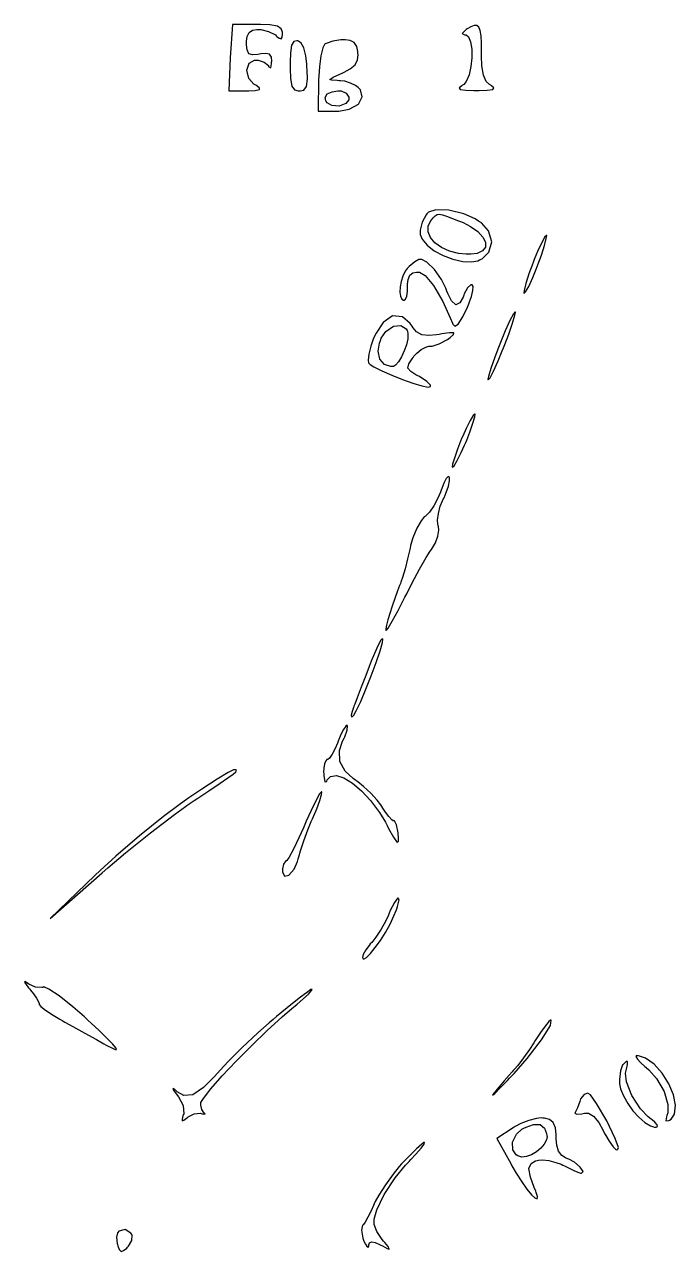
# Model space of a CAD drawing. Extents: x 0 to 8.8, y 0 to 10.9.
# Drawn here: x 2.9 to 5.73, y 5.57 to 10.91 of the extents above; entities that cross this region are included whole.
import ezdxf

# ---------------------------------------------------------------- set-up
doc = ezdxf.new("R2010")
doc.units = 0
doc.layers.get('0').update_dxf_attribs({"linetype": 'CONTINUOUS'})

msp = doc.modelspace()

# ---------------------------------------------------------------- linework, layer by layer
at = {"color": 0}
for p, q in [((3.80447, 10.9077), (3.79557, 10.7632)), ((3.91336, 10.9077), (3.80447, 10.9077)), ((3.92671, 10.9077), (3.91336, 10.9077)), ((3.9669, 10.9061), (3.92671, 10.9077)), ((4.00028, 10.9004), (3.9669, 10.9061)), ((4.01736, 10.8889), (4.00028, 10.9004)), ((4.84164, 10.8971), (4.82693, 10.8885)), ((4.85699, 10.9033), (4.84164, 10.8971)), ((4.86865, 10.9033), (4.85699, 10.9033)), ((4.87717, 10.8963), (4.86865, 10.9033)), ((4.88297, 10.8818), (4.87717, 10.8963)), ((3.86664, 10.8346), (3.86897, 10.8555)), ((3.86897, 10.8555), (3.87717, 10.8732)), ((3.87717, 10.8732), (3.89285, 10.8827)), ((3.89285, 10.8827), (3.91151, 10.8854)), ((3.91151, 10.8854), (3.91775, 10.8854)), ((3.91775, 10.8854), (3.92871, 10.8854)), ((3.92871, 10.8854), (3.96164, 10.878)), ((3.96164, 10.878), (3.99164, 10.8627)), ((3.99164, 10.8627), (3.99556, 10.8588)), ((3.99556, 10.8588), (3.99843, 10.8559)), ((3.99843, 10.8559), (4.00814, 10.848)), ((4.00814, 10.848), (4.01639, 10.846)), ((4.01639, 10.846), (4.02089, 10.8532)), ((4.02225, 10.8747), (4.01736, 10.8889)), ((4.02089, 10.8532), (4.02225, 10.8657)), ((4.02225, 10.8699), (4.02225, 10.8747)), ((4.02225, 10.8657), (4.02225, 10.8699)), ((4.81711, 10.8824), (4.80414, 10.8694)), ((4.80414, 10.8694), (4.81435, 10.8632)), ((4.81435, 10.8632), (4.81776, 10.8632)), ((4.82221, 10.8854), (4.81711, 10.8824)), ((4.81776, 10.8632), (4.82129, 10.8632)), ((4.82129, 10.8632), (4.83192, 10.8549)), ((4.82693, 10.8885), (4.82221, 10.8854)), ((4.83192, 10.8549), (4.84131, 10.8326)), ((4.88656, 10.8589), (4.88297, 10.8818)), ((4.88835, 10.827), (4.88656, 10.8589)), ((3.86664, 10.8276), (3.86664, 10.8346)), ((3.86664, 10.82), (3.86664, 10.8276)), ((3.86843, 10.7972), (3.86664, 10.82)), ((3.87608, 10.7807), (3.86843, 10.7972)), ((4.06218, 10.8183), (4.05697, 10.7847)), ((4.07238, 10.8342), (4.06218, 10.8183)), ((4.08496, 10.8372), (4.07238, 10.8342)), ((4.08886, 10.8365), (4.08496, 10.8372)), ((4.09289, 10.8358), (4.08886, 10.8365)), ((4.10385, 10.8273), (4.09289, 10.8358)), ((4.11556, 10.8057), (4.10385, 10.8273)), ((4.12386, 10.7713), (4.11556, 10.8057)), ((4.19808, 10.8062), (4.18946, 10.7716)), ((4.20497, 10.8211), (4.19808, 10.8062)), ((4.20888, 10.8232), (4.20497, 10.8211)), ((4.21218, 10.8255), (4.20888, 10.8232)), ((4.24219, 10.8354), (4.21218, 10.8255)), ((4.27718, 10.841), (4.24219, 10.8354)), ((4.2889, 10.841), (4.27718, 10.841)), ((4.29585, 10.841), (4.2889, 10.841)), ((4.31674, 10.8385), (4.29585, 10.841)), ((4.33496, 10.8296), (4.31674, 10.8385)), ((4.34576, 10.812), (4.33496, 10.8296)), ((4.35042, 10.7905), (4.34576, 10.812)), ((4.35113, 10.7832), (4.35042, 10.7905)), ((4.84131, 10.8326), (4.84608, 10.8007)), ((4.84608, 10.8007), (4.84636, 10.7632)), ((4.88889, 10.7958), (4.88835, 10.827)), ((4.88889, 10.7854), (4.88889, 10.7958)), ((3.79557, 10.7632), (3.7889, 10.6188)), ((3.86692, 10.7094), (3.87819, 10.7395)), ((3.89285, 10.7755), (3.87608, 10.7807)), ((3.87819, 10.7395), (3.90121, 10.7521)), ((3.91493, 10.7775), (3.89285, 10.7755)), ((3.90121, 10.7521), (3.9089, 10.7521)), ((3.9089, 10.7521), (3.91743, 10.7521)), ((3.92219, 10.7788), (3.91493, 10.7775)), ((3.91743, 10.7521), (3.94303, 10.7438)), ((3.92893, 10.7801), (3.92219, 10.7788)), ((3.9496, 10.7823), (3.92893, 10.7801)), ((3.94303, 10.7438), (3.9611, 10.7288)), ((3.96636, 10.7785), (3.9496, 10.7823)), ((3.97439, 10.766), (3.96636, 10.7785)), ((3.97136, 10.7193), (3.97553, 10.7372)), ((3.97586, 10.7489), (3.97439, 10.766)), ((3.97553, 10.7432), (3.97586, 10.7489)), ((3.97553, 10.7372), (3.97553, 10.7432)), ((4.05697, 10.7847), (4.05556, 10.7436)), ((4.05556, 10.7436), (4.05556, 10.7299)), ((4.12815, 10.7352), (4.12386, 10.7713)), ((4.1289, 10.7232), (4.12815, 10.7352)), ((4.18946, 10.7716), (4.18326, 10.7245)), ((4.33914, 10.7324), (4.34939, 10.7544)), ((4.34939, 10.7544), (4.35146, 10.776)), ((4.35146, 10.776), (4.35113, 10.7832)), ((4.84636, 10.7632), (4.84239, 10.7246)), ((4.88889, 10.7709), (4.88889, 10.7854)), ((4.89074, 10.7273), (4.88889, 10.7709)), ((3.87608, 10.6734), (3.86692, 10.7094)), ((3.9611, 10.7288), (3.96224, 10.7254)), ((3.96224, 10.7254), (3.96311, 10.7234)), ((3.96311, 10.7234), (3.97136, 10.7193)), ((4.05556, 10.7299), (4.05556, 10.7157)), ((4.05556, 10.7157), (4.05707, 10.6732)), ((4.12989, 10.7098), (4.1289, 10.7232)), ((4.13118, 10.6694), (4.12989, 10.7098)), ((4.18039, 10.6835), (4.18001, 10.6699)), ((4.18326, 10.7245), (4.18039, 10.6835)), ((4.24322, 10.6785), (4.2724, 10.6922)), ((4.2724, 10.6922), (4.28222, 10.6966)), ((4.28222, 10.6966), (4.29129, 10.7004)), ((4.29129, 10.7004), (4.31765, 10.7142)), ((4.31765, 10.7142), (4.33914, 10.7324)), ((4.83431, 10.6889), (4.82232, 10.6604)), ((4.84239, 10.7246), (4.83431, 10.6889)), ((4.89719, 10.6868), (4.89074, 10.7273)), ((4.9095, 10.6602), (4.89719, 10.6868)), ((3.89762, 10.6483), (3.87608, 10.6734)), ((3.90668, 10.6432), (3.89762, 10.6483)), ((3.91081, 10.6406), (3.90668, 10.6432)), ((3.92258, 10.6313), (3.91081, 10.6406)), ((3.92247, 10.6243), (3.92258, 10.6313)), ((4.05707, 10.6732), (4.06304, 10.6393)), ((4.06304, 10.6393), (4.07519, 10.623)), ((4.11572, 10.6226), (4.12722, 10.6377)), ((4.12722, 10.6377), (4.13118, 10.6694)), ((4.18001, 10.6699), (4.17779, 10.5299)), ((4.22885, 10.6691), (4.24322, 10.6785)), ((4.23779, 10.665), (4.22885, 10.6691)), ((4.26107, 10.6635), (4.23779, 10.665)), ((4.26888, 10.6632), (4.26107, 10.6635)), ((4.27522, 10.6632), (4.26888, 10.6632)), ((4.29428, 10.6605), (4.27522, 10.6632)), ((4.3189, 10.6532), (4.29428, 10.6605)), ((4.34011, 10.6426), (4.3189, 10.6532)), ((4.35232, 10.6336), (4.34011, 10.6426)), ((4.35558, 10.6299), (4.35232, 10.6336)), ((4.36139, 10.6228), (4.35558, 10.6299)), ((4.80268, 10.641), (4.79194, 10.6323)), ((4.79194, 10.6323), (4.79579, 10.6254)), ((4.80664, 10.6432), (4.80268, 10.641)), ((4.81142, 10.646), (4.80664, 10.6432)), ((4.82232, 10.6604), (4.81142, 10.646)), ((4.92339, 10.6464), (4.9095, 10.6602)), ((4.92888, 10.6432), (4.92339, 10.6464)), ((4.93251, 10.641), (4.92888, 10.6432)), ((4.94228, 10.6323), (4.93251, 10.641)), ((4.93778, 10.6254), (4.94228, 10.6323)), ((3.7889, 10.6188), (3.86664, 10.6188)), ((3.86664, 10.6188), (3.87608, 10.6191)), ((3.87608, 10.6191), (3.90446, 10.6207)), ((3.90446, 10.6207), (3.92247, 10.6243)), ((4.07519, 10.623), (4.09044, 10.6188)), ((4.09044, 10.6188), (4.09554, 10.6188)), ((4.09554, 10.6188), (4.10058, 10.6188)), ((4.10058, 10.6188), (4.11572, 10.6226)), ((4.20796, 10.5907), (4.21718, 10.6055)), ((4.21078, 10.576), (4.20796, 10.5907)), ((4.21332, 10.5721), (4.21078, 10.576)), ((4.21718, 10.6055), (4.23893, 10.6152)), ((4.23893, 10.6152), (4.26303, 10.6188)), ((4.26303, 10.6188), (4.27111, 10.6188)), ((4.27111, 10.6188), (4.27815, 10.6188)), ((4.27815, 10.6188), (4.29943, 10.6088)), ((4.31108, 10.58), (4.29861, 10.5637)), ((4.29943, 10.6088), (4.31108, 10.5913)), ((4.31108, 10.5913), (4.31108, 10.5854)), ((4.31108, 10.5854), (4.31108, 10.58)), ((4.35357, 10.5616), (4.36925, 10.5936)), ((4.36925, 10.5936), (4.36139, 10.6228)), ((4.79579, 10.6254), (4.8201, 10.622)), ((4.8201, 10.622), (4.85499, 10.621)), ((4.85499, 10.621), (4.86664, 10.621)), ((4.86664, 10.621), (4.87825, 10.621)), ((4.87825, 10.621), (4.91325, 10.622)), ((4.91325, 10.622), (4.93778, 10.6254)), ((4.17779, 10.5299), (4.25331, 10.5299)), ((4.21674, 10.5664), (4.21332, 10.5721)), ((4.23703, 10.5552), (4.21674, 10.5664)), ((4.26969, 10.553), (4.23703, 10.5552)), ((4.25331, 10.5299), (4.26828, 10.5299)), ((4.26828, 10.5299), (4.31332, 10.5387)), ((4.29861, 10.5637), (4.26969, 10.553)), ((4.31332, 10.5387), (4.35357, 10.5616)), ((4.68929, 10.1006), (4.65771, 10.0903)), ((4.74664, 10.1002), (4.68929, 10.1006)), ((4.81233, 10.0836), (4.74664, 10.1002)), ((4.63081, 10.0472), (4.62224, 10.0125)), ((4.64719, 10.0794), (4.63081, 10.0472)), ((4.6511, 10.0832), (4.64719, 10.0794)), ((4.65771, 10.0903), (4.6511, 10.0832)), ((4.65625, 10.0302), (4.66465, 10.0492)), ((4.66465, 10.0492), (4.66889, 10.0543)), ((4.66889, 10.0543), (4.67139, 10.0574)), ((4.67139, 10.0574), (4.67893, 10.0667)), ((4.67893, 10.0667), (4.68712, 10.0755)), ((4.68712, 10.0755), (4.69521, 10.0807)), ((4.69521, 10.0807), (4.70497, 10.0821)), ((4.70497, 10.0821), (4.71832, 10.0799)), ((4.71832, 10.0799), (4.73699, 10.0737)), ((4.73699, 10.0737), (4.76286, 10.0638)), ((4.76286, 10.0638), (4.78907, 10.0533)), ((4.78907, 10.0533), (4.79779, 10.0499)), ((4.79779, 10.0499), (4.80871, 10.0455)), ((4.80871, 10.0455), (4.84028, 10.0291)), ((4.86089, 10.0617), (4.81233, 10.0836)), ((4.87554, 10.0521), (4.86089, 10.0617)), ((4.88792, 10.0441), (4.87554, 10.0521)), ((4.9184, 10.0098), (4.88792, 10.0441)), ((4.62224, 10.0125), (4.62224, 10.001)), ((4.62224, 10.001), (4.62224, 9.99425)), ((4.62224, 9.99425), (4.6301, 9.97407)), ((4.65582, 10.0052), (4.65625, 10.0302)), ((4.66624, 9.98058), (4.65582, 10.0052)), ((4.84028, 10.0291), (4.87267, 10.0061)), ((4.87267, 10.0061), (4.89453, 9.98242)), ((4.9336, 9.96186), (4.9184, 10.0098)), ((5.17106, 9.98996), (5.16396, 9.98307)), ((5.17046, 9.97657), (5.17219, 9.98882)), ((5.17111, 9.9899), (5.17106, 9.98996)), ((5.17219, 9.98882), (5.17111, 9.9899)), ((4.6301, 9.97407), (4.65153, 9.94764)), ((4.65153, 9.94764), (4.68326, 9.92313)), ((4.68608, 9.95768), (4.66624, 9.98058)), ((4.71408, 9.93767), (4.68608, 9.95768)), ((4.74886, 9.92188), (4.71408, 9.93767)), ((4.90528, 9.93918), (4.89339, 9.92275)), ((4.89453, 9.98242), (4.90554, 9.95964)), ((4.90554, 9.95964), (4.90528, 9.93918)), ((4.92085, 9.91683), (4.9336, 9.96186)), ((5.1505, 9.9585), (5.13297, 9.92019)), ((5.14919, 9.90397), (5.16276, 9.94629)), ((5.16396, 9.98307), (5.1505, 9.9585)), ((5.16276, 9.94629), (5.17046, 9.97657)), ((4.61615, 9.88542), (4.59804, 9.87517)), ((4.62224, 9.88542), (4.61615, 9.88542)), ((4.62944, 9.88542), (4.62224, 9.88542)), ((4.65121, 9.87332), (4.62944, 9.88542)), ((4.68326, 9.92313), (4.72194, 9.90213)), ((4.72194, 9.90213), (4.76426, 9.88613)), ((4.78907, 9.91146), (4.74886, 9.92188)), ((4.76426, 9.88613), (4.80692, 9.87663)), ((4.82226, 9.90767), (4.78907, 9.91146)), ((4.83333, 9.90767), (4.82226, 9.90767)), ((4.84233, 9.90767), (4.83333, 9.90767)), ((4.86951, 9.91168), (4.84233, 9.90767)), ((4.89339, 9.92275), (4.86951, 9.91168)), ((4.87229, 9.87972), (4.87999, 9.88319)), ((4.87999, 9.88319), (4.8916, 9.88851)), ((4.8916, 9.88851), (4.92085, 9.91683)), ((5.118, 9.88422), (5.11333, 9.87213)), ((5.13297, 9.92019), (5.118, 9.88422)), ((5.13585, 9.86664), (5.14919, 9.90397)), ((4.55664, 9.83361), (4.54671, 9.81272)), ((4.56532, 9.84636), (4.55664, 9.83361)), ((4.5689, 9.84987), (4.56532, 9.84636)), ((4.57329, 9.85493), (4.5689, 9.84987)), ((4.59804, 9.87517), (4.57329, 9.85493)), ((4.59011, 9.82676), (4.60585, 9.82986)), ((4.60585, 9.82986), (4.61111, 9.82986)), ((4.61111, 9.82986), (4.61919, 9.82986)), ((4.61919, 9.82986), (4.64344, 9.81515)), ((4.68414, 9.84158), (4.65121, 9.87332)), ((4.715, 9.79736), (4.68414, 9.84158)), ((4.80692, 9.87663), (4.84657, 9.87517)), ((4.84657, 9.87517), (4.87229, 9.87972)), ((5.10856, 9.85986), (5.09517, 9.82254)), ((5.11333, 9.87213), (5.10856, 9.85986)), ((5.11143, 9.80626), (5.12642, 9.84224)), ((5.12642, 9.84224), (5.13113, 9.85433)), ((5.13113, 9.85433), (5.13585, 9.86664)), ((4.53939, 9.78928), (4.535, 9.76546)), ((4.54671, 9.81272), (4.53939, 9.78928)), ((4.56668, 9.77692), (4.5689, 9.79801)), ((4.56668, 9.76986), (4.56668, 9.77692)), ((4.5689, 9.79801), (4.57639, 9.81657)), ((4.57639, 9.81657), (4.59011, 9.82676)), ((4.64344, 9.81515), (4.67996, 9.77214)), ((4.73346, 9.76058), (4.715, 9.79736)), ((4.84179, 9.77431), (4.82721, 9.76129)), ((4.84668, 9.77431), (4.84179, 9.77431)), ((4.84793, 9.77431), (4.84668, 9.77431)), ((4.85178, 9.76774), (4.84793, 9.77431)), ((5.08165, 9.78017), (5.07394, 9.74994)), ((5.09517, 9.82254), (5.08165, 9.78017)), ((5.09386, 9.76796), (5.11143, 9.80626)), ((4.535, 9.76546), (4.53369, 9.74333)), ((4.53369, 9.74333), (4.53575, 9.72493)), ((4.53575, 9.72493), (4.54144, 9.71235)), ((4.55757, 9.7124), (4.56304, 9.72547)), ((4.56304, 9.72547), (4.5664, 9.74517)), ((4.5664, 9.74517), (4.56706, 9.76372)), ((4.56706, 9.76372), (4.56668, 9.76986)), ((4.67996, 9.77214), (4.71983, 9.70242)), ((4.73779, 9.74767), (4.73346, 9.76058)), ((4.74175, 9.73671), (4.73779, 9.74767)), ((4.75765, 9.70524), (4.74175, 9.73671)), ((4.80826, 9.72108), (4.79492, 9.69612)), ((4.81108, 9.72988), (4.80826, 9.72108)), ((4.81272, 9.736), (4.81108, 9.72988)), ((4.82721, 9.76129), (4.81272, 9.736)), ((4.83643, 9.69993), (4.84446, 9.72374)), ((4.84446, 9.72374), (4.85081, 9.74989)), ((4.85081, 9.74989), (4.85178, 9.76774)), ((5.07394, 9.74994), (5.07221, 9.73768)), ((5.07221, 9.73768), (5.07335, 9.73654)), ((5.07335, 9.73654), (5.08046, 9.74343)), ((5.07335, 9.73654), (5.07335, 9.73654)), ((5.08046, 9.74343), (5.09386, 9.76796)), ((4.54144, 9.71235), (4.54867, 9.70768)), ((4.54867, 9.70768), (4.55111, 9.70768)), ((4.55111, 9.70768), (4.55268, 9.70768)), ((4.55268, 9.70768), (4.55757, 9.7124)), ((4.71983, 9.70242), (4.75244, 9.63167)), ((4.77692, 9.68793), (4.75765, 9.70524)), ((4.79492, 9.69612), (4.77692, 9.68793)), ((4.80718, 9.63519), (4.82715, 9.67774)), ((4.82715, 9.67774), (4.83333, 9.69211)), ((4.83333, 9.69211), (4.83643, 9.69993)), ((4.5019, 9.64019), (4.46072, 9.61089)), ((4.54438, 9.63488), (4.5019, 9.64019)), ((4.57829, 9.60607), (4.54438, 9.63488)), ((4.75244, 9.63167), (4.76221, 9.60764)), ((4.78776, 9.60325), (4.80718, 9.63519)), ((5.01221, 9.61908), (4.99181, 9.57379)), ((5.02761, 9.64817), (5.01221, 9.61908)), ((5.02414, 9.60796), (5.03407, 9.64199)), ((5.03554, 9.65657), (5.02761, 9.64817)), ((5.03407, 9.64199), (5.03662, 9.65549)), ((5.03662, 9.65549), (5.03554, 9.65657)), ((5.03554, 9.65657), (5.03554, 9.65657)), ((4.42985, 9.56435), (4.42219, 9.54764)), ((4.46072, 9.61089), (4.42985, 9.56435)), ((4.45269, 9.54275), (4.47254, 9.57161)), ((4.47254, 9.57161), (4.50499, 9.59435)), ((4.50499, 9.59435), (4.53825, 9.59711)), ((4.53825, 9.59711), (4.56044, 9.58322)), ((4.56044, 9.58322), (4.56446, 9.57656)), ((4.56446, 9.57656), (4.56651, 9.57351)), ((4.56651, 9.57351), (4.56874, 9.56153)), ((4.56874, 9.56153), (4.56749, 9.53971)), ((4.58664, 9.59435), (4.57829, 9.60607)), ((4.59088, 9.58794), (4.58664, 9.59435)), ((4.60628, 9.57036), (4.59088, 9.58794)), ((4.62885, 9.5574), (4.60628, 9.57036)), ((4.71556, 9.56065), (4.70443, 9.55875)), ((4.74914, 9.56569), (4.71556, 9.56065)), ((4.76888, 9.56575), (4.74914, 9.56569)), ((4.76221, 9.60764), (4.76378, 9.60389)), ((4.76378, 9.60389), (4.77328, 9.59462)), ((4.76693, 9.55789), (4.76888, 9.56575)), ((4.77328, 9.59462), (4.78776, 9.60325)), ((4.99181, 9.57379), (4.97433, 9.53097)), ((5.00711, 9.5594), (5.02414, 9.60796)), ((4.40685, 9.50776), (4.39774, 9.47319)), ((4.41792, 9.53787), (4.40685, 9.50776)), ((4.42219, 9.54764), (4.41792, 9.53787)), ((4.43907, 9.48633), (4.44488, 9.52126)), ((4.44488, 9.52126), (4.44889, 9.53212)), ((4.44889, 9.53212), (4.45269, 9.54275)), ((4.56168, 9.51394), (4.55246, 9.48687)), ((4.56749, 9.53971), (4.56168, 9.51394)), ((4.65978, 9.55404), (4.62885, 9.5574)), ((4.64606, 9.50379), (4.65983, 9.50765)), ((4.69336, 9.55707), (4.65978, 9.55404)), ((4.65983, 9.50765), (4.66444, 9.50765)), ((4.66444, 9.50765), (4.67426, 9.50765)), ((4.67426, 9.50765), (4.70389, 9.51768)), ((4.70443, 9.55875), (4.69336, 9.55707)), ((4.70389, 9.51768), (4.74056, 9.53657)), ((4.74056, 9.53657), (4.74669, 9.54101)), ((4.74669, 9.54101), (4.7519, 9.54503)), ((4.7519, 9.54503), (4.76693, 9.55789)), ((4.96892, 9.51654), (4.96294, 9.50233)), ((4.97433, 9.53097), (4.96892, 9.51654)), ((4.98443, 9.50097), (4.99029, 9.51551)), ((4.99029, 9.51551), (5.00711, 9.5594)), ((4.39774, 9.47319), (4.39535, 9.44706)), ((4.44553, 9.45047), (4.43907, 9.48633)), ((4.54081, 9.4611), (4.52783, 9.4394)), ((4.55246, 9.48687), (4.54081, 9.4611)), ((4.58621, 9.45199), (4.5911, 9.45876)), ((4.5911, 9.45876), (4.59446, 9.46386)), ((4.59446, 9.46386), (4.60688, 9.47771)), ((4.60688, 9.47771), (4.62608, 9.49322)), ((4.62608, 9.49322), (4.64606, 9.50379)), ((4.94618, 9.45915), (4.92914, 9.41049)), ((4.96294, 9.50233), (4.94618, 9.45915)), ((4.96149, 9.44385), (4.97894, 9.4866)), ((4.97894, 9.4866), (4.98443, 9.50097)), ((4.39535, 9.44706), (4.39757, 9.43457)), ((4.39757, 9.43457), (4.40001, 9.43212)), ((4.40001, 9.43212), (4.40429, 9.42785)), ((4.40429, 9.42785), (4.42036, 9.41808)), ((4.42036, 9.41808), (4.45475, 9.40056)), ((4.46696, 9.42714), (4.44553, 9.45047)), ((4.45475, 9.40056), (4.49799, 9.38157)), ((4.49338, 9.41878), (4.46696, 9.42714)), ((4.50222, 9.41878), (4.49338, 9.41878)), ((4.50532, 9.41878), (4.50222, 9.41878)), ((4.5146, 9.42443), (4.50532, 9.41878)), ((4.52783, 9.4394), (4.5146, 9.42443)), ((4.56858, 9.41211), (4.57264, 9.43067)), ((4.58078, 9.39692), (4.56858, 9.41211)), ((4.57264, 9.43067), (4.58621, 9.45199)), ((4.92914, 9.41049), (4.91917, 9.37597)), ((4.94108, 9.39854), (4.96149, 9.44385)), ((4.49799, 9.38157), (4.54497, 9.36296)), ((4.54497, 9.36296), (4.59044, 9.34679)), ((4.60335, 9.38303), (4.58078, 9.39692)), ((4.59044, 9.34679), (4.62935, 9.33496)), ((4.61111, 9.37879), (4.60335, 9.38303)), ((4.61887, 9.37494), (4.61111, 9.37879)), ((4.6505, 9.35379), (4.61887, 9.37494)), ((4.66667, 9.33751), (4.6505, 9.35379)), ((4.91917, 9.37597), (4.91661, 9.36214)), ((4.91661, 9.36214), (4.91775, 9.361)), ((4.91775, 9.361), (4.92567, 9.36947)), ((4.91775, 9.361), (4.91775, 9.361)), ((4.92567, 9.36947), (4.94108, 9.39854)), ((4.62935, 9.33496), (4.65647, 9.32943)), ((4.65647, 9.32943), (4.66667, 9.33143)), ((4.66667, 9.33208), (4.66667, 9.33751)), ((4.66667, 9.33143), (4.66667, 9.33208)), ((4.85286, 9.20611), (4.83942, 9.18375)), ((4.85161, 9.17242), (4.85938, 9.19993)), ((4.85986, 9.21229), (4.85286, 9.20611)), ((4.85938, 9.19993), (4.86111, 9.21104)), ((4.86003, 9.21213), (4.85986, 9.21229)), ((4.86111, 9.21104), (4.86003, 9.21213)), ((4.82189, 9.14899), (4.80692, 9.11643)), ((4.83942, 9.18375), (4.82189, 9.14899)), ((4.82471, 9.09913), (4.83811, 9.13374)), ((4.83811, 9.13374), (4.85161, 9.17242)), ((4.79753, 9.09403), (4.78407, 9.05946)), ((4.80225, 9.10542), (4.79753, 9.09403)), ((4.80692, 9.11643), (4.80225, 9.10542)), ((4.81526, 9.07671), (4.81999, 9.08768)), ((4.81999, 9.08768), (4.82471, 9.09913)), ((4.78407, 9.05946), (4.77051, 9.02078)), ((4.78276, 9.00939), (4.80029, 9.04417)), ((4.80029, 9.04417), (4.81526, 9.07671)), ((4.76281, 8.99328), (4.76107, 8.98215)), ((4.76107, 8.98215), (4.76221, 8.98101)), ((4.76221, 8.98101), (4.76232, 8.9809)), ((4.76232, 8.9809), (4.76932, 8.98708)), ((4.77051, 9.02078), (4.76281, 8.99328)), ((4.76932, 8.98708), (4.78276, 9.00939)), ((4.73525, 8.93132), (4.72483, 8.91064)), ((4.74365, 8.94069), (4.73525, 8.93132)), ((4.74854, 8.93782), (4.74365, 8.94069)), ((4.74468, 8.89794), (4.7494, 8.92133)), ((4.74892, 8.93653), (4.74854, 8.93782)), ((4.75, 8.93321), (4.74892, 8.93653)), ((4.7494, 8.92133), (4.75, 8.93321)), ((4.71035, 8.87201), (4.69911, 8.84581)), ((4.71332, 8.88097), (4.71035, 8.87201)), ((4.71593, 8.88851), (4.71332, 8.88097)), ((4.72483, 8.91064), (4.71593, 8.88851)), ((4.72592, 8.84804), (4.7354, 8.87001)), ((4.7354, 8.87001), (4.74468, 8.89794)), ((4.68137, 8.81267), (4.66238, 8.78538)), ((4.69911, 8.84581), (4.68137, 8.81267)), ((4.70936, 8.81082), (4.71837, 8.83376)), ((4.71837, 8.83376), (4.72222, 8.84099)), ((4.72222, 8.84099), (4.72592, 8.84804)), ((4.63883, 8.76417), (4.62554, 8.74799)), ((4.64442, 8.76768), (4.63883, 8.76417)), ((4.64947, 8.77126), (4.64442, 8.76768)), ((4.66238, 8.78538), (4.64947, 8.77126)), ((4.69781, 8.75037), (4.70107, 8.77935)), ((4.70107, 8.77935), (4.70936, 8.81082)), ((4.60693, 8.71517), (4.59033, 8.67361)), ((4.62554, 8.74799), (4.60693, 8.71517)), ((4.69851, 8.73307), (4.69781, 8.75037)), ((4.69997, 8.72765), (4.69851, 8.73307)), ((4.69883, 8.68044), (4.70296, 8.70638)), ((4.70176, 8.72276), (4.69997, 8.72765)), ((4.70296, 8.70638), (4.70176, 8.72276)), ((4.59033, 8.67361), (4.58024, 8.63932)), ((4.6881, 8.65207), (4.69883, 8.68044)), ((4.57525, 8.61621), (4.56711, 8.58188)), ((4.57781, 8.62765), (4.57525, 8.61621)), ((4.58024, 8.63932), (4.57781, 8.62765)), ((4.64833, 8.58811), (4.66499, 8.6149)), ((4.66499, 8.6149), (4.67111, 8.62321)), ((4.67111, 8.62321), (4.67589, 8.63004)), ((4.67589, 8.63004), (4.6881, 8.65207)), ((4.56711, 8.58188), (4.55583, 8.53765)), ((4.61914, 8.53711), (4.64833, 8.58811)), ((4.54492, 8.50017), (4.53831, 8.48047)), ((4.55583, 8.53765), (4.54492, 8.50017)), ((4.58703, 8.477), (4.61914, 8.53711)), ((4.523, 8.44288), (4.51079, 8.40961)), ((4.53228, 8.46653), (4.523, 8.44288)), ((4.53554, 8.47433), (4.53228, 8.46653)), ((4.53831, 8.48047), (4.53554, 8.47433)), ((4.56321, 8.43012), (4.58703, 8.477)), ((4.51079, 8.40961), (4.49946, 8.37625)), ((4.5255, 8.35678), (4.54812, 8.3999)), ((4.54812, 8.3999), (4.55556, 8.41433)), ((4.55556, 8.41433), (4.56321, 8.43012)), ((4.48942, 8.34462), (4.48128, 8.3164)), ((4.49946, 8.37625), (4.48942, 8.34462)), ((4.50028, 8.31044), (4.5255, 8.35678)), ((4.47553, 8.2934), (4.47271, 8.27729)), ((4.47407, 8.26953), (4.4821, 8.28)), ((4.48128, 8.3164), (4.47553, 8.2934)), ((4.4821, 8.28), (4.50028, 8.31044)), ((4.45101, 8.22831), (4.43858, 8.20574)), ((4.45768, 8.23443), (4.45101, 8.22831)), ((4.45725, 8.21793), (4.45969, 8.23275)), ((4.45779, 8.23432), (4.45768, 8.23443)), ((4.45969, 8.23275), (4.45779, 8.23432)), ((4.47271, 8.27729), (4.47228, 8.27089)), ((4.47228, 8.27089), (4.47331, 8.26986)), ((4.47331, 8.26986), (4.47407, 8.26953)), ((4.43858, 8.20574), (4.42242, 8.17031)), ((4.43044, 8.13081), (4.44732, 8.18126)), ((4.44732, 8.18126), (4.45725, 8.21793)), ((4.40446, 8.12543), (4.39963, 8.11279)), ((4.40869, 8.13672), (4.40446, 8.12543)), ((4.42242, 8.17031), (4.40869, 8.13672)), ((4.40918, 8.07297), (4.43044, 8.13081)), ((4.38519, 8.07476), (4.36556, 8.02322)), ((4.39963, 8.11279), (4.38519, 8.07476)), ((4.38585, 8.01421), (4.40918, 8.07297)), ((4.36556, 8.02322), (4.34754, 7.97672)), ((4.36307, 7.96094), (4.38585, 8.01421)), ((4.34754, 7.97672), (4.33697, 7.94987)), ((4.34326, 7.91954), (4.36307, 7.96094)), ((4.32542, 7.91749), (4.32189, 7.90126)), ((4.33117, 7.93522), (4.32542, 7.91749)), ((4.33333, 7.94097), (4.33117, 7.93522)), ((4.33697, 7.94987), (4.33333, 7.94097)), ((4.33339, 7.90142), (4.34326, 7.91954)), ((4.29758, 7.85363), (4.28776, 7.83963)), ((4.3036, 7.85715), (4.29758, 7.85363)), ((4.30447, 7.85656), (4.3036, 7.85715)), ((4.30442, 7.83544), (4.30556, 7.85493)), ((4.30556, 7.85493), (4.30447, 7.85656)), ((4.32189, 7.90126), (4.32297, 7.89382)), ((4.32297, 7.89382), (4.32781, 7.89551)), ((4.32781, 7.89551), (4.32889, 7.89654)), ((4.32889, 7.89654), (4.33339, 7.90142)), ((4.27632, 7.81689), (4.26714, 7.79508)), ((4.28776, 7.83963), (4.27632, 7.81689)), ((4.28424, 7.78842), (4.29113, 7.801)), ((4.29113, 7.801), (4.29443, 7.80712)), ((4.29443, 7.80712), (4.30442, 7.83544)), ((4.25185, 7.75646), (4.23861, 7.73101)), ((4.26167, 7.77974), (4.25185, 7.75646)), ((4.26443, 7.78765), (4.26167, 7.77974)), ((4.26714, 7.79508), (4.26443, 7.78765)), ((4.27035, 7.7469), (4.28424, 7.78842)), ((4.27165, 7.6996), (4.27035, 7.7469)), ((4.21126, 7.70301), (4.20578, 7.69021)), ((4.21615, 7.70768), (4.21126, 7.70301)), ((4.21778, 7.70768), (4.21615, 7.70768)), ((4.21994, 7.70768), (4.21778, 7.70768)), ((4.22661, 7.71397), (4.21994, 7.70768)), ((4.23861, 7.73101), (4.22661, 7.71397)), ((4.29546, 7.65696), (4.27165, 7.6996)), ((3.78586, 7.65142), (3.73801, 7.62213)), ((3.78543, 7.62875), (3.80746, 7.64492)), ((3.8061, 7.66265), (3.78586, 7.65142)), ((3.80886, 7.66319), (3.8061, 7.66265)), ((3.80746, 7.64492), (3.81896, 7.655)), ((3.81108, 7.66319), (3.80886, 7.66319)), ((3.81782, 7.66276), (3.81108, 7.66319)), ((3.82183, 7.66054), (3.81782, 7.66276)), ((3.81896, 7.655), (3.82183, 7.66054)), ((4.20242, 7.67111), (4.20182, 7.65354)), ((4.20182, 7.65354), (4.20221, 7.64768)), ((4.20221, 7.64768), (4.20221, 7.63872)), ((4.20221, 7.63872), (4.20632, 7.61187)), ((4.20578, 7.69021), (4.20242, 7.67111)), ((4.23172, 7.63428), (4.25711, 7.63851)), ((4.25711, 7.63851), (4.2895, 7.62858)), ((4.32954, 7.62522), (4.29546, 7.65696)), ((3.73801, 7.62213), (3.67231, 7.57949)), ((3.70247, 7.57264), (3.75108, 7.60508)), ((3.75108, 7.60508), (3.78543, 7.62875)), ((4.20632, 7.61187), (4.21496, 7.61301)), ((4.21496, 7.61301), (4.21556, 7.61431)), ((4.21556, 7.61431), (4.21772, 7.62001)), ((4.21772, 7.62001), (4.23172, 7.63428)), ((4.2895, 7.62858), (4.32667, 7.60601)), ((4.32667, 7.60601), (4.36626, 7.57243)), ((4.34224, 7.61654), (4.32954, 7.62522)), ((4.35069, 7.61074), (4.34224, 7.61654)), ((4.37489, 7.59136), (4.35069, 7.61074)), ((4.40717, 7.56158), (4.37489, 7.59136)), ((3.61458, 7.54081), (3.59554, 7.52767)), ((3.67231, 7.57949), (3.61458, 7.54081)), ((3.63781, 7.52989), (3.65397, 7.54058)), ((3.65397, 7.54058), (3.70247, 7.57264)), ((4.18403, 7.55892), (4.16749, 7.52908)), ((4.19276, 7.56808), (4.18403, 7.55892)), ((4.18494, 7.52962), (4.19271, 7.55583)), ((4.19271, 7.55583), (4.19444, 7.56657)), ((4.19336, 7.56765), (4.19276, 7.56808)), ((4.19444, 7.56657), (4.19336, 7.56765)), ((4.36626, 7.57243), (4.40614, 7.52935)), ((4.43533, 7.53097), (4.40717, 7.56158)), ((4.45117, 7.51058), (4.43533, 7.53097)), ((3.57243, 7.51133), (3.50478, 7.45979)), ((3.55246, 7.46903), (3.61604, 7.51531)), ((3.59554, 7.52767), (3.57243, 7.51133)), ((3.61604, 7.51531), (3.63781, 7.52989)), ((4.14551, 7.48301), (4.12625, 7.43994)), ((4.16749, 7.52908), (4.14551, 7.48301)), ((4.15804, 7.46056), (4.17144, 7.493)), ((4.17144, 7.493), (4.18494, 7.52962)), ((4.40614, 7.52935), (4.44407, 7.47835)), ((4.44407, 7.47835), (4.47017, 7.43576)), ((4.45557, 7.50319), (4.45117, 7.51058)), ((4.45915, 7.49718), (4.45557, 7.50319)), ((4.47071, 7.47944), (4.45915, 7.49718)), ((4.48525, 7.45964), (4.47071, 7.47944)), ((3.50478, 7.45979), (3.4011, 7.37631)), ((3.44857, 7.3896), (3.55246, 7.46903)), ((4.12001, 7.42546), (4.11361, 7.41069)), ((4.12625, 7.43994), (4.12001, 7.42546)), ((4.13357, 7.4025), (4.14811, 7.43815)), ((4.14811, 7.43815), (4.15332, 7.44987)), ((4.15332, 7.44987), (4.15804, 7.46056)), ((4.47017, 7.43576), (4.47775, 7.42101)), ((4.49772, 7.44601), (4.48525, 7.45964)), ((4.50439, 7.44097), (4.49772, 7.44601)), ((4.50667, 7.44097), (4.50439, 7.44097)), ((4.50976, 7.44097), (4.50667, 7.44097)), ((4.51915, 7.4235), (4.50976, 7.44097)), ((3.4011, 7.37631), (3.29736, 7.28737)), ((3.33931, 7.30143), (3.44857, 7.3896)), ((4.11361, 7.41069), (4.09369, 7.36675)), ((4.1155, 7.35406), (4.13357, 7.4025)), ((4.47775, 7.42101), (4.48454, 7.4081)), ((4.48454, 7.4081), (4.50569, 7.36974)), ((4.5261, 7.38932), (4.51915, 7.4235)), ((4.52669, 7.38097), (4.5261, 7.38932)), ((4.52724, 7.37386), (4.52669, 7.38097)), ((4.52746, 7.35226), (4.52724, 7.37386)), ((4.06999, 7.31739), (4.05122, 7.28267)), ((4.09369, 7.36675), (4.06999, 7.31739)), ((4.10081, 7.31022), (4.1155, 7.35406)), ((4.50569, 7.36974), (4.52138, 7.34765)), ((4.52138, 7.34765), (4.52746, 7.35226)), ((3.29736, 7.28737), (3.22874, 7.22487)), ((3.26269, 7.2366), (3.33931, 7.30143)), ((4.03717, 7.2666), (4.02692, 7.25244)), ((4.03999, 7.26768), (4.03717, 7.2666)), ((4.04221, 7.26882), (4.03999, 7.26768)), ((4.05122, 7.28267), (4.04221, 7.26882)), ((4.07379, 7.23172), (4.08849, 7.26497)), ((4.08849, 7.26497), (4.0911, 7.27653)), ((4.0911, 7.27653), (4.09321, 7.28504)), ((4.09321, 7.28504), (4.10081, 7.31022)), ((3.01112, 7.01654), (3.23779, 7.21431)), ((3.22874, 7.22487), (3.20665, 7.20324)), ((3.23779, 7.21431), (3.26269, 7.2366)), ((4.02692, 7.25244), (4.02225, 7.23221)), ((4.02225, 7.23221), (4.02225, 7.22542)), ((4.02225, 7.22542), (4.02225, 7.21918)), ((4.02225, 7.21918), (4.03082, 7.20031)), ((4.05083, 7.20438), (4.07379, 7.23172)), ((3.20665, 7.20324), (3.01112, 7.01654)), ((4.03082, 7.20031), (4.05083, 7.20438)), ((4.52496, 7.10628), (4.50933, 7.08599)), ((4.52979, 7.09788), (4.52496, 7.10628)), ((4.49164, 7.05089), (4.48665, 7.03879)), ((4.50933, 7.08599), (4.49164, 7.05089)), ((4.50786, 7.02713), (4.51747, 7.05072)), ((4.51747, 7.05072), (4.52001, 7.05875)), ((4.52001, 7.05875), (4.52317, 7.06831)), ((4.52317, 7.06831), (4.52979, 7.09788)), ((4.47163, 7.00575), (4.45139, 6.96962)), ((4.48335, 7.03039), (4.47163, 7.00575)), ((4.48665, 7.03879), (4.48335, 7.03039)), ((4.49083, 6.99197), (4.50786, 7.02713)), ((4.45139, 6.96962), (4.42822, 6.93474)), ((4.44857, 6.92074), (4.47054, 6.95574)), ((4.47054, 6.95574), (4.49083, 6.99197)), ((4.39953, 6.89942), (4.38585, 6.88043)), ((4.40446, 6.90543), (4.39953, 6.89942)), ((4.41086, 6.91233), (4.40446, 6.90543)), ((4.42822, 6.93474), (4.41086, 6.91233)), ((4.42649, 6.88943), (4.44857, 6.92074)), ((4.37414, 6.85992), (4.37033, 6.84608)), ((4.37033, 6.84608), (4.37424, 6.84099)), ((4.38585, 6.88043), (4.37414, 6.85992)), ((4.37424, 6.84099), (4.37554, 6.84099)), ((4.37554, 6.84099), (4.37875, 6.84099)), ((4.37875, 6.84099), (4.3884, 6.84717)), ((4.3884, 6.84717), (4.40593, 6.8641)), ((4.40593, 6.8641), (4.42649, 6.88943)), ((2.9025, 6.74149), (2.90028, 6.73964)), ((2.90028, 6.73964), (2.90674, 6.72906)), ((2.91081, 6.73633), (2.9025, 6.74149)), ((2.91336, 6.73432), (2.91081, 6.73633)), ((2.91835, 6.73047), (2.91336, 6.73432)), ((2.94829, 6.71793), (2.91835, 6.73047)), ((2.90674, 6.72906), (2.91818, 6.71457)), ((2.91818, 6.71457), (2.92219, 6.7099)), ((2.92219, 6.7099), (2.92654, 6.70475)), ((2.92654, 6.70475), (2.93907, 6.68858)), ((2.93907, 6.68858), (2.95247, 6.66911)), ((2.97607, 6.71544), (2.94829, 6.71793)), ((2.97999, 6.71653), (2.97607, 6.71544)), ((2.98443, 6.71821), (2.97999, 6.71653)), ((3.00526, 6.70899), (2.98443, 6.71821)), ((3.05051, 6.67931), (3.00526, 6.70899)), ((3.10997, 6.63217), (3.05051, 6.67931)), ((4.13282, 6.69721), (4.09494, 6.66883)), ((4.11079, 6.66456), (4.13525, 6.68712)), ((4.14649, 6.70768), (4.13282, 6.69721)), ((4.13525, 6.68712), (4.14931, 6.70221)), ((4.1511, 6.70768), (4.14649, 6.70768)), ((4.14931, 6.70221), (4.1511, 6.70768)), ((4.1511, 6.70768), (4.1511, 6.70768)), ((2.95247, 6.66911), (2.96126, 6.65338)), ((2.96126, 6.65338), (2.96446, 6.64578)), ((2.96446, 6.64324), (2.96392, 6.6416)), ((2.96392, 6.6416), (2.97097, 6.63368)), ((2.96446, 6.64578), (2.96446, 6.64324)), ((2.97097, 6.63368), (2.99192, 6.61686)), ((3.16118, 6.58751), (3.10997, 6.63217)), ((4.04297, 6.62706), (3.99729, 6.58931)), ((4.02056, 6.58838), (4.0631, 6.625)), ((4.09494, 6.66883), (4.04297, 6.62706)), ((4.0631, 6.625), (4.07781, 6.63656)), ((4.07781, 6.63656), (4.08615, 6.64339)), ((4.08615, 6.64339), (4.11079, 6.66456)), ((2.99192, 6.61686), (3.02408, 6.59543)), ((3.02408, 6.59543), (3.05419, 6.57764)), ((3.05419, 6.57764), (3.06446, 6.5721)), ((3.06446, 6.5721), (3.07601, 6.56565)), ((3.17779, 6.5721), (3.16118, 6.58751)), ((3.18946, 6.56119), (3.17779, 6.5721)), ((3.9554, 6.52865), (4.02056, 6.58838)), ((3.98221, 6.57656), (3.96522, 6.56228)), ((3.99729, 6.58931), (3.98221, 6.57656)), ((5.18881, 6.57433), (5.18192, 6.56733)), ((5.19114, 6.57433), (5.18881, 6.57433)), ((5.18892, 6.55007), (5.19114, 6.57433)), ((5.19114, 6.57433), (5.19114, 6.57433)), ((3.07601, 6.56565), (3.11083, 6.54611)), ((3.11083, 6.54611), (3.16249, 6.51714)), ((3.16249, 6.51714), (3.21283, 6.48899)), ((3.22439, 6.52815), (3.18946, 6.56119)), ((3.2596, 6.49419), (3.22439, 6.52815)), ((3.91558, 6.5179), (3.84776, 6.45404)), ((3.88715, 6.46251), (3.9554, 6.52865)), ((3.96522, 6.56228), (3.91558, 6.5179)), ((5.14513, 6.52001), (5.12776, 6.49419)), ((5.16581, 6.54824), (5.14513, 6.52001)), ((5.15028, 6.48856), (5.18892, 6.55007)), ((5.18192, 6.56733), (5.16581, 6.54824)), ((3.21283, 6.48899), (3.24479, 6.47131)), ((3.24479, 6.47131), (3.25553, 6.46544)), ((3.25553, 6.46544), (3.26144, 6.46213)), ((3.28381, 6.46962), (3.2596, 6.49419)), ((3.29747, 6.45378), (3.28381, 6.46962)), ((3.82053, 6.39492), (3.88715, 6.46251)), ((5.08703, 6.40657), (5.15028, 6.48856)), ((5.11621, 6.47564), (5.09728, 6.44656)), ((5.12224, 6.48546), (5.11621, 6.47564)), ((5.12776, 6.49419), (5.12224, 6.48546)), ((3.26144, 6.46213), (3.27962, 6.45253)), ((3.27962, 6.45253), (3.29492, 6.4459)), ((3.29492, 6.4459), (3.30106, 6.44607)), ((3.30106, 6.44607), (3.29747, 6.45378)), ((3.84776, 6.45404), (3.78657, 6.39312)), ((5.07107, 6.40907), (5.04656, 6.37706)), ((5.09728, 6.44656), (5.07107, 6.40907)), ((5.56174, 6.41878), (5.56039, 6.41488)), ((5.56039, 6.41488), (5.56749, 6.40408)), ((5.56222, 6.41878), (5.56174, 6.41878)), ((5.57206, 6.41878), (5.56222, 6.41878)), ((5.60167, 6.40881), (5.57206, 6.41878)), ((3.75125, 6.35601), (3.74001, 6.34321)), ((3.78657, 6.39312), (3.75125, 6.35601)), ((3.76042, 6.33083), (3.82053, 6.39492)), ((5.03201, 6.35969), (5.02669, 6.35433)), ((5.03087, 6.34164), (5.08703, 6.40657)), ((5.04656, 6.37706), (5.03201, 6.35969)), ((5.50222, 6.37935), (5.49333, 6.35297)), ((5.50444, 6.38097), (5.50222, 6.37935)), ((5.50743, 6.38428), (5.50444, 6.38097)), ((5.51747, 6.39339), (5.50743, 6.38428)), ((5.5236, 6.3935), (5.51747, 6.39339)), ((5.51779, 6.35433), (5.51942, 6.36089)), ((5.51942, 6.36089), (5.52349, 6.38069)), ((5.52349, 6.38069), (5.5236, 6.3935)), ((5.56749, 6.40408), (5.58251, 6.38786)), ((5.58251, 6.38786), (5.59879, 6.37256)), ((5.59879, 6.37256), (5.60444, 6.36768)), ((5.64008, 6.38194), (5.60167, 6.40881)), ((5.60444, 6.36768), (5.61729, 6.35732)), ((5.61729, 6.35732), (5.65056, 6.31944)), ((5.67492, 6.3431), (5.64008, 6.38194)), ((3.72558, 6.32676), (3.67925, 6.27989)), ((3.71149, 6.27533), (3.76042, 6.33083)), ((3.74001, 6.34321), (3.72558, 6.32676)), ((4.98719, 6.3099), (4.96479, 6.28375)), ((4.9719, 6.28006), (5.00146, 6.31065)), ((5.00879, 6.33442), (4.98719, 6.3099)), ((5.00146, 6.31065), (5.01112, 6.32101)), ((5.02219, 6.34939), (5.00879, 6.33442)), ((5.01112, 6.32101), (5.03087, 6.34164)), ((5.02669, 6.35433), (5.02219, 6.34939)), ((5.49333, 6.35297), (5.48888, 6.31569)), ((5.48888, 6.31569), (5.48888, 6.30322)), ((5.48888, 6.30322), (5.48888, 6.29622)), ((5.51492, 6.34293), (5.51779, 6.35433)), ((5.52007, 6.30512), (5.51492, 6.34293)), ((5.54303, 6.24544), (5.52007, 6.30512)), ((5.65056, 6.31944), (5.68332, 6.26324)), ((5.70361, 6.29715), (5.67492, 6.3431)), ((3.54628, 6.27576), (3.54497, 6.27376)), ((3.54497, 6.27376), (3.55117, 6.26426)), ((3.55333, 6.27154), (3.54628, 6.27576)), ((3.55117, 6.26426), (3.56104, 6.25174)), ((3.55556, 6.26986), (3.55333, 6.27154)), ((3.56369, 6.26237), (3.55556, 6.26986)), ((3.56104, 6.25174), (3.56446, 6.24767)), ((3.59369, 6.24571), (3.56369, 6.26237)), ((3.67925, 6.27989), (3.63276, 6.24821)), ((3.67865, 6.23335), (3.71149, 6.27533)), ((4.94217, 6.25613), (4.93608, 6.24729)), ((4.93608, 6.24729), (4.94607, 6.25493)), ((4.94444, 6.25879), (4.94217, 6.25613)), ((4.94938, 6.26514), (4.94444, 6.25879)), ((4.94607, 6.25493), (4.9719, 6.28006)), ((4.96479, 6.28375), (4.94938, 6.26514)), ((5.33469, 6.25076), (5.31999, 6.23101)), ((5.35053, 6.25603), (5.33469, 6.25076)), ((5.35335, 6.25435), (5.35053, 6.25603)), ((5.36219, 6.24881), (5.35335, 6.25435)), ((5.38971, 6.21089), (5.36219, 6.24881)), ((5.48888, 6.29622), (5.49343, 6.27507)), ((5.49343, 6.27507), (5.50603, 6.2436)), ((5.68332, 6.26324), (5.69938, 6.20703)), ((5.72364, 6.24886), (5.70361, 6.29715)), ((5.73253, 6.20318), (5.72364, 6.24886)), ((3.56446, 6.24767), (3.57053, 6.24046)), ((3.57053, 6.24046), (3.59022, 6.20182)), ((3.59022, 6.20182), (3.59332, 6.16656)), ((3.63276, 6.24821), (3.59369, 6.24571)), ((3.66667, 6.21576), (3.67865, 6.23335)), ((3.66667, 6.2099), (3.66667, 6.21576)), ((3.66667, 6.20361), (3.66667, 6.2099)), ((3.67139, 6.18463), (3.66667, 6.20361)), ((5.31608, 6.21989), (5.30583, 6.19271)), ((5.31776, 6.22542), (5.31608, 6.21989)), ((5.31999, 6.23101), (5.31776, 6.22542)), ((5.4344, 6.13493), (5.38971, 6.21089)), ((5.50603, 6.2436), (5.52468, 6.2111)), ((5.52468, 6.2111), (5.54775, 6.17964)), ((5.58057, 6.1875), (5.54303, 6.24544)), ((5.69938, 6.20703), (5.69949, 6.16976)), ((5.72771, 6.16488), (5.73253, 6.20318)), ((3.58951, 6.15657), (3.58544, 6.14301)), ((3.58544, 6.14301), (3.58583, 6.13547)), ((3.5911, 6.16097), (3.58951, 6.15657)), ((3.59332, 6.16656), (3.5911, 6.16097)), ((3.59326, 6.13792), (3.60508, 6.14675)), ((3.60508, 6.14675), (3.60889, 6.1499)), ((3.60889, 6.1499), (3.61274, 6.15326)), ((3.61274, 6.15326), (3.63889, 6.16547)), ((3.63889, 6.16547), (3.66499, 6.16878)), ((3.66499, 6.16878), (3.66889, 6.16764)), ((3.66889, 6.16764), (3.67324, 6.16656)), ((3.68164, 6.16932), (3.67139, 6.18463)), ((3.67324, 6.16656), (3.68668, 6.16433)), ((3.68446, 6.16764), (3.68164, 6.16932)), ((3.68522, 6.16726), (3.68446, 6.16764)), ((3.68668, 6.16433), (3.68522, 6.16726)), ((5.12788, 6.14578), (5.09446, 6.13743)), ((5.14871, 6.14817), (5.12788, 6.14578)), ((5.15554, 6.14768), (5.14871, 6.14817)), ((5.16271, 6.14671), (5.15554, 6.14768)), ((5.18392, 6.14111), (5.16271, 6.14671)), ((5.29557, 6.16986), (5.29531, 6.16917)), ((5.29531, 6.16917), (5.30414, 6.16379)), ((5.29665, 6.1721), (5.29557, 6.16986)), ((5.30583, 6.19271), (5.29665, 6.1721)), ((5.30414, 6.16379), (5.32553, 6.16601)), ((5.32553, 6.16601), (5.33111, 6.16764)), ((5.33111, 6.16764), (5.33658, 6.16911)), ((5.33658, 6.16911), (5.35439, 6.16851)), ((5.35439, 6.16851), (5.37608, 6.15603)), ((5.37608, 6.15603), (5.39854, 6.12771)), ((5.54775, 6.17964), (5.57324, 6.15136)), ((5.57324, 6.15136), (5.59944, 6.12853)), ((5.61367, 6.15218), (5.58057, 6.1875)), ((5.62668, 6.14324), (5.61367, 6.15218)), ((5.63103, 6.13997), (5.62668, 6.14324)), ((5.69353, 6.15326), (5.69108, 6.13547)), ((5.69553, 6.15875), (5.69353, 6.15326)), ((5.69949, 6.16976), (5.69553, 6.15875)), ((5.70665, 6.13878), (5.71338, 6.1429)), ((5.71338, 6.1429), (5.72771, 6.16488)), ((3.58583, 6.13547), (3.59326, 6.13792)), ((5.02669, 6.10542), (4.95557, 6.05875)), ((5.0344, 6.11062), (5.02669, 6.10542)), ((5.05931, 6.12364), (5.0344, 6.11062)), ((5.04075, 6.07699), (5.06418, 6.09864)), ((5.09446, 6.13743), (5.05931, 6.12364)), ((5.06418, 6.09864), (5.07335, 6.10319)), ((5.07335, 6.10319), (5.08328, 6.10801)), ((5.08328, 6.10801), (5.1149, 6.11897)), ((5.1149, 6.11897), (5.14415, 6.11936)), ((5.14415, 6.11936), (5.16297, 6.10385)), ((5.16297, 6.10385), (5.17199, 6.08024)), ((5.20107, 6.12825), (5.18392, 6.14111)), ((5.2099, 6.10454), (5.20107, 6.12825)), ((5.213, 6.07525), (5.2099, 6.10454)), ((5.39854, 6.12771), (5.41846, 6.09293)), ((5.41846, 6.09293), (5.42443, 6.081)), ((5.47081, 6.05811), (5.4344, 6.13493)), ((5.59944, 6.12853), (5.62451, 6.11322)), ((5.62451, 6.11322), (5.64111, 6.10764)), ((5.6435, 6.12924), (5.63103, 6.13997)), ((5.64111, 6.10764), (5.64665, 6.10764)), ((5.65332, 6.11794), (5.6435, 6.12924)), ((5.64665, 6.10764), (5.64865, 6.10764)), ((5.64865, 6.10764), (5.65474, 6.1104)), ((5.65474, 6.1104), (5.65332, 6.11794)), ((5.69108, 6.13547), (5.70344, 6.13683)), ((5.70344, 6.13683), (5.70665, 6.13878)), ((4.63704, 6.04101), (4.62842, 6.03364)), ((4.63997, 6.04101), (4.63704, 6.04101)), ((4.63861, 6.03444), (4.63997, 6.04101)), ((4.63997, 6.04101), (4.63997, 6.04101)), ((4.95557, 6.05875), (5.01557, 5.94987)), ((5.02414, 6.04324), (5.04075, 6.07699)), ((5.0255, 6.0095), (5.02414, 6.04324)), ((5.17144, 6.05328), (5.16194, 6.03418)), ((5.17393, 6.0676), (5.17144, 6.05328)), ((5.17199, 6.08024), (5.17333, 6.0721)), ((5.17333, 6.0721), (5.17393, 6.0676)), ((5.21332, 6.06543), (5.213, 6.07525)), ((5.21332, 6.05643), (5.21332, 6.06543)), ((5.21593, 6.02929), (5.21332, 6.05643)), ((5.42443, 6.081), (5.42899, 6.07221)), ((5.42899, 6.07221), (5.44407, 6.0465)), ((5.44407, 6.0465), (5.46164, 6.0216)), ((5.48443, 6.01878), (5.47081, 6.05811)), ((4.57525, 5.98383), (4.54867, 5.95682)), ((4.60579, 6.01351), (4.57525, 5.98383)), ((4.58106, 5.96647), (4.6034, 5.9904)), ((4.6034, 5.9904), (4.62582, 6.0166)), ((4.62842, 6.03364), (4.60579, 6.01351)), ((4.62582, 6.0166), (4.63861, 6.03444)), ((5.03988, 5.98753), (5.0255, 6.0095)), ((5.04665, 5.98324), (5.03988, 5.98753)), ((5.05035, 5.98101), (5.04665, 5.98324)), ((5.10607, 5.98774), (5.08425, 5.97993)), ((5.1275, 6.00017), (5.10607, 5.98774)), ((5.14671, 6.01606), (5.1275, 6.00017)), ((5.16194, 6.03418), (5.14671, 6.01606)), ((5.22412, 6.00299), (5.21593, 6.02929)), ((5.23861, 5.98454), (5.22412, 6.00299)), ((5.25429, 5.97439), (5.23861, 5.98454)), ((5.46164, 6.0216), (5.47504, 6.00911)), ((5.47504, 6.00911), (5.48188, 6.01096)), ((5.48188, 6.01096), (5.48221, 6.0121)), ((5.48221, 6.0121), (5.48443, 6.01878)), ((4.53071, 5.93707), (4.50439, 5.90403)), ((4.51313, 5.88747), (4.55729, 5.94194)), ((4.53999, 5.94764), (4.53071, 5.93707)), ((4.54867, 5.95682), (4.53999, 5.94764)), ((4.55729, 5.94194), (4.57335, 5.95876)), ((4.57335, 5.95876), (4.58106, 5.96647)), ((5.01557, 5.94987), (5.02121, 5.93913)), ((5.02121, 5.93913), (5.03944, 5.90744)), ((5.06381, 5.97803), (5.05035, 5.98101)), ((5.08425, 5.97993), (5.06381, 5.97803)), ((5.09521, 5.92822), (5.10471, 5.94993)), ((5.10471, 5.94993), (5.12418, 5.96094)), ((5.12418, 5.96094), (5.13113, 5.96322)), ((5.13113, 5.96322), (5.13644, 5.96468)), ((5.13644, 5.96468), (5.15343, 5.96544)), ((5.15343, 5.96544), (5.18164, 5.9624)), ((5.18164, 5.9624), (5.21235, 5.95481)), ((5.21235, 5.95481), (5.23497, 5.94661)), ((5.23497, 5.94661), (5.24224, 5.94319)), ((5.24224, 5.94319), (5.24903, 5.93961)), ((5.24903, 5.93961), (5.26969, 5.92925)), ((5.25999, 5.97211), (5.25429, 5.97439)), ((5.2685, 5.96913), (5.25999, 5.97211)), ((5.29254, 5.95551), (5.2685, 5.96913)), ((5.26969, 5.92925), (5.29383, 5.91797)), ((5.31858, 5.93408), (5.29254, 5.95551)), ((5.33089, 5.91558), (5.31858, 5.93408)), ((4.46522, 5.81494), (4.51313, 5.88747)), ((4.50439, 5.90403), (4.47026, 5.85682)), ((5.03944, 5.90744), (5.06347, 5.86957)), ((5.102, 5.89074), (5.09521, 5.92822)), ((5.11843, 5.84494), (5.102, 5.89074)), ((5.29383, 5.91797), (5.31218, 5.91043)), ((5.31218, 5.91043), (5.31967, 5.90767)), ((5.31967, 5.90767), (5.32221, 5.90767)), ((5.32221, 5.90767), (5.32438, 5.90767)), ((5.32438, 5.90767), (5.33089, 5.91558)), ((4.47026, 5.85682), (4.44151, 5.81174)), ((5.06347, 5.86957), (5.0861, 5.83789)), ((5.0861, 5.83789), (5.10579, 5.81407)), ((5.12446, 5.82986), (5.11843, 5.84494)), ((5.12674, 5.82411), (5.12446, 5.82986)), ((5.13189, 5.80599), (5.12674, 5.82411)), ((4.42219, 5.77431), (4.41889, 5.7665)), ((4.42626, 5.78401), (4.42219, 5.77431)), ((4.44151, 5.81174), (4.42626, 5.78401)), ((4.4336, 5.74821), (4.46522, 5.81494)), ((5.10579, 5.81407), (5.12104, 5.79969)), ((5.12104, 5.79969), (5.13021, 5.79644)), ((5.13021, 5.79644), (5.13189, 5.80599)), ((4.39442, 5.71544), (4.38217, 5.69433)), ((4.40831, 5.74322), (4.39442, 5.71544)), ((4.41889, 5.7665), (4.40831, 5.74322)), ((4.42219, 5.70785), (4.4336, 5.74821)), ((3.33746, 5.66211), (3.31108, 5.65489)), ((3.36274, 5.64714), (3.33746, 5.66211)), ((4.3705, 5.68158), (4.36604, 5.65907)), ((4.37332, 5.68321), (4.3705, 5.68158)), ((4.37554, 5.6849), (4.37332, 5.68321)), ((4.38217, 5.69433), (4.37554, 5.6849)), ((4.42219, 5.69433), (4.42219, 5.70785)), ((4.42219, 5.68431), (4.42219, 5.69433)), ((4.43386, 5.65408), (4.42219, 5.68431)), ((3.30496, 5.64828), (3.30057, 5.62907)), ((3.30057, 5.62907), (3.30279, 5.60215)), ((3.30664, 5.6499), (3.30496, 5.64828)), ((3.31108, 5.65489), (3.30664, 5.6499)), ((3.35331, 5.5899), (3.36692, 5.6149)), ((3.36664, 5.641), (3.36274, 5.64714)), ((3.36828, 5.63769), (3.36664, 5.641)), ((3.36692, 5.6149), (3.36828, 5.63769)), ((4.36604, 5.65907), (4.37272, 5.62435)), ((4.37272, 5.62435), (4.37554, 5.61654)), ((4.37554, 5.61654), (4.37728, 5.61193)), ((4.37728, 5.61193), (4.38368, 5.59836)), ((4.40142, 5.60465), (4.41026, 5.60906)), ((4.41026, 5.60906), (4.42622, 5.60558)), ((4.45665, 5.61822), (4.43386, 5.65408)), ((4.46224, 5.61208), (4.45665, 5.61822)), ((4.46729, 5.60612), (4.46224, 5.61208)), ((3.30279, 5.60215), (3.30447, 5.59657)), ((3.30447, 5.59657), (3.30604, 5.59115)), ((3.30604, 5.59115), (3.31201, 5.57514)), ((3.31201, 5.57514), (3.31999, 5.56685)), ((3.31999, 5.56685), (3.33128, 5.57064)), ((3.33128, 5.57064), (3.34467, 5.5816)), ((3.34467, 5.5816), (3.3489, 5.58544)), ((3.3489, 5.58544), (3.35331, 5.5899)), ((4.38368, 5.59836), (4.39079, 5.58768)), ((4.39079, 5.58768), (4.39583, 5.58535)), ((4.39583, 5.58535), (4.39779, 5.59044)), ((4.39779, 5.59212), (4.39806, 5.59532)), ((4.39779, 5.59044), (4.39779, 5.59212)), ((4.39806, 5.59532), (4.40142, 5.60465)), ((4.42622, 5.60558), (4.44499, 5.59739)), ((4.44499, 5.59739), (4.45111, 5.59435)), ((4.45111, 5.59435), (4.45763, 5.59065)), ((4.45763, 5.59065), (4.47749, 5.57997)), ((4.48204, 5.58778), (4.46729, 5.60612)), ((4.47749, 5.57997), (4.48747, 5.57742)), ((4.48747, 5.57742), (4.48204, 5.58778))]:
    msp.add_line(p, q, dxfattribs=at)

doc.saveas('drawing.dxf')
